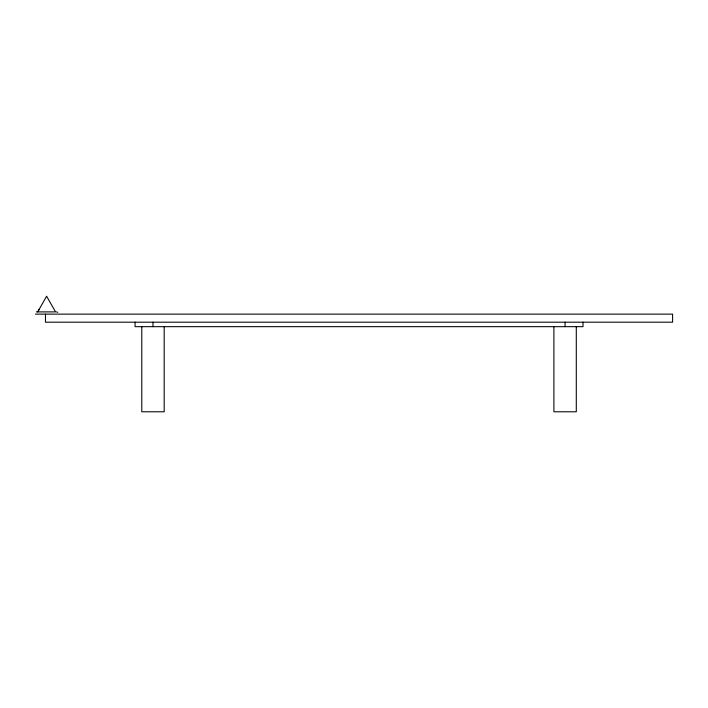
<?xml version="1.0" encoding="UTF-8"?>
<svg xmlns="http://www.w3.org/2000/svg" width="708" height="708" viewBox="0 0 708 708"><rect width="100%" height="100%" fill="white"/><g stroke="black" fill="none" stroke-linecap="round" stroke-linejoin="round"><path stroke-width="1.06" d="M38.949 309.608L37.736 311.892L46.595 296.218L55.56 311.892L36.312 311.892M56.534 311.892L57.799 312.343M35.4 314.131L672.6 314.131L672.6 322.193L45.48 322.193L45.48 314.131M583.011 322.193L583.011 326.671L135.069 326.671L135.069 322.193M576.294 326.671L576.294 411.782L553.895 411.782L553.895 326.671M565.09 322.193L565.09 326.671M164.185 326.671L164.185 411.782L141.786 411.782L141.786 326.671M152.981 322.193L152.981 326.671"/></g></svg>
